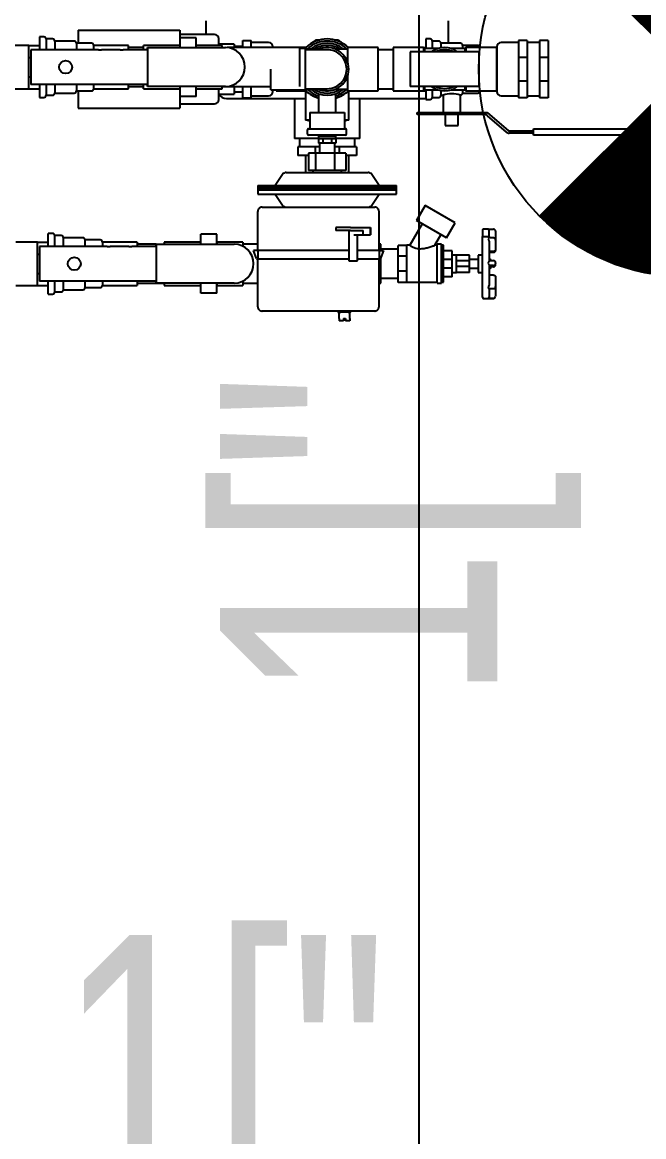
# Model space of a CAD drawing. Extents: x -16 to 10076, y -1 to 10000.
# Drawn here: x 2086.22 to 2104.16, y 2150.25 to 2182.44 of the extents above; entities that cross this region are included whole.
import ezdxf
from ezdxf.enums import TextEntityAlignment as Align

# ---------------------------------------------------------------- set-up
doc = ezdxf.new("R2010")
doc.units = 0
doc.header["$MEASUREMENT"] = 0
for name, color, linetype in [('$DDT_AUDIT_GENERATED_(41F)', 7, 'Continuous'), ('.50_DRAIN_VALVE', 7, 'Continuous'), ('1_IN._X_90_DEG_S', 7, 'Continuous'), ('1_IN_BALL_VALVE_', 7, 'Continuous'), ('1_IN_TEE', 7, 'Continuous'), ('1HP_PUMP_1ST1E4C', 7, 'Continuous'), ('ADAPTER_1_IN._FT', 7, 'Continuous'), ('ADAPTER_1_IN_X_1', 7, 'Continuous'), ('ADAPTOR_.375__X_', 7, 'Continuous'), ('ADJUSTMENT_SCR', 7, 'Continuous'), ('B-FL JOISTS', 4, 'Continuous'), ('BUSHING_FLUSH_1_', 7, 'Continuous'), ('COVER_HANDLE', 7, 'Continuous'), ('FITTING_REDUCER_', 7, 'Continuous'), ('FLOW_SWITCH', 7, 'Continuous'), ('GASKET_PRESS_SWI', 7, 'Continuous'), ('HANDLE_BALL_VA.', 7, 'Continuous'), ('PRESS_SWITCH', 7, 'Continuous'), ('PRESSSWITCH_BASE', 7, 'Continuous'), ('PRESSURE_GAUGE_2', 7, 'Continuous'), ('SPRKDATA', 2, 'Continuous'), ('SPRKDATC', 2, 'Continuous'), ('SPRNK2', 1, 'Continuous'), ('TUBE_COPPER1_X_2', 7, 'Continuous'), ('UNION_1_IN_COPU1', 7, 'Continuous'), ('VALVE_HANDLE', 7, 'Continuous')]:
    doc.layers.add(name, color=color, linetype=linetype)
doc.styles.add('HCAD', font='HCAD.SHX', dxfattribs={"width": 0.8, "height": 8})
doc.styles.add('PIPESIZE', font='hcad.shx', dxfattribs={"width": 0.8})
doc.styles.get("Standard").update_dxf_attribs({"font": 'hcad.shx', "height": 8})

# ---------------------------------------------------------------- blocks, each defined once
blk = doc.blocks.new('asr')
at = {"linetype": 'ByBlock'}
for p, q in [((-4.243, -4.243), (4.243, 4.243)), ((-4.243, 4.243), (4.243, -4.243))]:
    blk.add_line(p, q, dxfattribs=at)
at = {"linetype": 'ByBlock', "const_width": 6}
for points in [[(-2.121, 2.121, -0.414214), (2.121, 2.121, -0.414214)], [(-2.121, -2.121, 0.414214), (2.121, -2.121, 0.414214)]]:
    blk.add_lwpolyline(points, format="xyb", dxfattribs=at)
at = {"linetype": 'ByBlock'}
blk.add_circle((0, 0), 6, dxfattribs=at)
blk = doc.blocks.new('PIPEX')
at = {"color": 0}
blk.add_point((0, 0), dxfattribs=at)
at = {"layer": 'SPRKDATA', "color": 0, "width": 0.8}
for tag, style, p in [('DIA', 'PIPESIZE', (0, 3.6)), ('LENGTH', 'HCAD', (0, -10.8))]:
    blk.add_attdef(tag, text='', height=8, dxfattribs=dict(at, style=style)).set_placement(p, align=Align.CENTER)
at = {"layer": 'SPRKDATA', "color": 0, "style": 'HCAD', "width": 0.8, "flags": 1}
blk.add_attdef('HANDLE', (-16.2, -21.6), '', height=7.2, dxfattribs=at)

msp = doc.modelspace()

# ---------------------------------------------------------------- linework, layer by layer
at = {"layer": '$DDT_AUDIT_GENERATED_(41F)', "color": 3, "linetype": 'Continuous'}
for p, q in [((2086.7239, 2182.01651), (2086.7239, 2181.64151)), ((2086.8489, 2182.01651), (2086.7239, 2182.01651)), ((2086.9114, 2181.95401), (2086.9114, 2181.64151)), ((2087.0989, 2181.95401), (2086.9114, 2181.95401)), ((2087.1614, 2181.89151), (2087.1614, 2181.64151)), ((2087.7239, 2181.89151), (2087.1614, 2181.89151)), ((2087.7864, 2181.82901), (2087.7864, 2181.64151)), ((2088.2239, 2181.82901), (2087.7864, 2181.82901)), ((2086.4114, 2181.76651), (2085.7864, 2181.76651)), ((2086.4114, 2181.42251), (2086.4114, 2181.76651)), ((2086.4114, 2181.76651), (2086.7239, 2181.76651)), ((2086.4739, 2181.64151), (2086.4739, 2180.64151)), ((2088.42717, 2181.64151), (2086.4739, 2181.64151)), ((2088.2864, 2181.64151), (2088.2864, 2181.76651)), ((2089.2864, 2181.76651), (2088.2864, 2181.76651)), ((2088.42717, 2181.64151), (2088.50917, 2181.64151)), ((2089.05187, 2181.64151), (2088.50917, 2181.64151)), ((2089.05187, 2181.64151), (2089.13387, 2181.64151)), ((2089.83714, 2181.64151), (2089.13387, 2181.64151)), ((2089.2864, 2181.64151), (2089.2864, 2181.76651)), ((2089.83714, 2181.67651), (2089.83714, 2181.70651)), ((2089.83714, 2181.70651), (2092.08714, 2181.70651)), ((2089.83714, 2181.67651), (2089.83714, 2180.61151)), ((2086.4114, 2181.42251), (2086.4739, 2181.42251)), ((2086.4114, 2181.14151), (2086.4114, 2181.42251)), ((2086.4114, 2180.86051), (2086.4114, 2181.14151)), ((2086.4114, 2180.51651), (2086.4114, 2180.86051)), ((2086.4114, 2180.86051), (2086.4739, 2180.86051)), ((2088.42717, 2180.64151), (2086.4739, 2180.64151)), ((2086.7239, 2180.64151), (2086.7239, 2180.26651)), ((2086.9114, 2180.64151), (2086.9114, 2180.32901)), ((2087.1614, 2180.64151), (2087.1614, 2180.39151)), ((2087.7864, 2180.64151), (2087.7864, 2180.45401)), ((2088.2864, 2180.51651), (2088.2864, 2180.64151)), ((2088.50917, 2180.64151), (2088.42717, 2180.64151)), ((2089.05187, 2180.64151), (2088.50917, 2180.64151)), ((2089.13387, 2180.64151), (2089.05187, 2180.64151)), ((2089.83714, 2180.64151), (2089.13387, 2180.64151)), ((2089.2864, 2180.51651), (2089.2864, 2180.64151)), ((2089.83714, 2180.58151), (2089.83714, 2180.61151)), ((2092.08714, 2180.58151), (2089.83714, 2180.58151)), ((2085.7864, 2180.51651), (2086.4114, 2180.51651)), ((2086.4114, 2180.51651), (2086.7239, 2180.51651)), ((2086.7239, 2180.26651), (2086.8489, 2180.26651)), ((2086.9114, 2180.32901), (2087.0989, 2180.32901)), ((2087.1614, 2180.39151), (2087.7239, 2180.39151)), ((2087.7864, 2180.45401), (2088.2239, 2180.45401)), ((2088.2864, 2180.51651), (2089.2864, 2180.51651)), ((2086.9739, 2175.96351), (2086.9739, 2176.33851)), ((2087.0989, 2176.33851), (2086.9739, 2176.33851)), ((2086.6614, 2176.08851), (2086.0364, 2176.08851)), ((2086.6614, 2175.74451), (2086.6614, 2176.08851)), ((2086.6614, 2176.08851), (2086.9739, 2176.08851)), ((2087.1614, 2175.96351), (2087.1614, 2176.27601)), ((2087.3489, 2176.27601), (2087.1614, 2176.27601)), ((2087.4114, 2175.96351), (2087.4114, 2176.21351)), ((2087.9739, 2176.21351), (2087.4114, 2176.21351)), ((2088.0364, 2175.96351), (2088.0364, 2176.15101)), ((2088.4739, 2176.15101), (2088.0364, 2176.15101)), ((2088.5364, 2176.08851), (2088.5364, 2175.96351)), ((2089.5364, 2176.08851), (2088.5364, 2176.08851)), ((2089.5364, 2176.08851), (2089.5364, 2175.96351)), ((2090.08714, 2175.99851), (2090.08714, 2176.02851)), ((2090.08714, 2176.02851), (2092.33714, 2176.02851)), ((2086.6614, 2175.74451), (2086.7239, 2175.74451)), ((2086.6614, 2175.46351), (2086.6614, 2175.74451)), ((2086.7239, 2175.96351), (2086.7239, 2174.96351)), ((2088.67717, 2175.96351), (2086.7239, 2175.96351)), ((2088.67717, 2175.96351), (2088.75917, 2175.96351)), ((2089.30187, 2175.96351), (2088.75917, 2175.96351)), ((2089.30187, 2175.96351), (2089.38387, 2175.96351)), ((2090.08714, 2175.96351), (2089.38387, 2175.96351)), ((2090.08714, 2175.99851), (2090.08714, 2174.93351)), ((2086.6614, 2175.18251), (2086.6614, 2175.46351)), ((2086.6614, 2174.83851), (2086.6614, 2175.18251)), ((2086.6614, 2175.18251), (2086.7239, 2175.18251)), ((2086.0364, 2174.83851), (2086.6614, 2174.83851)), ((2086.6614, 2174.83851), (2086.9739, 2174.83851)), ((2088.67717, 2174.96351), (2086.7239, 2174.96351)), ((2086.9739, 2174.58851), (2086.9739, 2174.96351)), ((2087.1614, 2174.65101), (2087.1614, 2174.96351)), ((2087.4114, 2174.71351), (2087.4114, 2174.96351)), ((2088.0364, 2174.77601), (2088.0364, 2174.96351)), ((2088.0364, 2174.77601), (2088.4739, 2174.77601)), ((2088.5364, 2174.96351), (2088.5364, 2174.83851)), ((2088.5364, 2174.83851), (2089.5364, 2174.83851)), ((2088.75917, 2174.96351), (2088.67717, 2174.96351)), ((2089.30187, 2174.96351), (2088.75917, 2174.96351)), ((2089.38387, 2174.96351), (2089.30187, 2174.96351)), ((2090.08714, 2174.96351), (2089.38387, 2174.96351)), ((2089.5364, 2174.96351), (2089.5364, 2174.83851)), ((2090.08714, 2174.90351), (2090.08714, 2174.93351)), ((2092.33714, 2174.90351), (2090.08714, 2174.90351)), ((2086.9739, 2174.58851), (2087.0989, 2174.58851)), ((2087.1614, 2174.65101), (2087.3489, 2174.65101)), ((2087.4114, 2174.71351), (2087.9739, 2174.71351))]:
    msp.add_line(p, q, dxfattribs=at)
for centre in [(2087.4739, 2181.14151), (2087.7239, 2175.46351)]:
    msp.add_circle(centre, 0.1875, dxfattribs=at)
for centre, radius, start, end in [((2086.8489, 2181.95401), 0.0625, 0, 90), ((2087.0989, 2181.89151), 0.0625, 0, 90), ((2087.7239, 2181.82901), 0.0625, 0, 90), ((2088.2239, 2181.76651), 0.0625, 0, 90), ((2092.08714, 2181.14401), 0.5625, 270, 90), ((2086.8489, 2180.32901), 0.0625, 270, 0), ((2087.0989, 2180.39151), 0.0625, 270, 0), ((2087.7239, 2180.45401), 0.0625, 270, 0), ((2088.2239, 2180.51651), 0.0625, 270, 0), ((2087.0989, 2176.27601), 0.0625, 0, 90), ((2087.3489, 2176.21351), 0.0625, 0, 90), ((2087.9739, 2176.15101), 0.0625, 0, 90), ((2088.4739, 2176.08851), 0.0625, 0, 90), ((2092.33714, 2175.46601), 0.5625, 270, 90), ((2087.9739, 2174.77601), 0.0625, 270, 0), ((2088.4739, 2174.83851), 0.0625, 270, 0), ((2087.0989, 2174.65101), 0.0625, 270, 0), ((2087.3489, 2174.71351), 0.0625, 270, 0)]:
    msp.add_arc(centre, radius, start, end, dxfattribs=at)
at = {"layer": '.50_DRAIN_VALVE', "color": 3, "linetype": 'Continuous'}
for p, q in [((2097.8516, 2177.14088), (2097.6016, 2176.70787)), ((2098.71763, 2176.64088), (2097.8516, 2177.14088)), ((2098.46763, 2176.20787), (2097.6016, 2176.70787)), ((2097.76398, 2176.61412), (2097.40856, 2175.99851)), ((2098.46763, 2176.20787), (2098.71763, 2176.64088)), ((2098.12994, 2175.99797), (2098.30525, 2176.30162)), ((2098.1939, 2174.90101), (2098.1939, 2176.02601)), ((2098.3189, 2176.02601), (2098.1939, 2176.02601)), ((2098.3189, 2174.90101), (2098.3189, 2176.02601)), ((2097.0689, 2175.88351), (2096.5689, 2175.88351)), ((2097.0689, 2175.68251), (2097.0689, 2175.98768)), ((2097.3189, 2175.98768), (2097.0689, 2175.98768)), ((2097.3189, 2175.98768), (2097.3189, 2175.99851)), ((2097.40856, 2175.99851), (2097.3189, 2175.99851)), ((2097.3189, 2175.90842), (2097.3189, 2175.98768)), ((2097.3189, 2175.77128), (2097.3189, 2175.90842)), ((2097.3189, 2175.68251), (2097.3189, 2175.77128)), ((2098.1939, 2175.99851), (2098.1295, 2175.99851)), ((2098.3814, 2175.99851), (2098.3189, 2175.99851)), ((2098.3814, 2174.92851), (2098.3814, 2175.99851)), ((2098.6314, 2175.83865), (2098.3814, 2175.83865)), ((2098.6314, 2175.58814), (2098.6314, 2175.83865)), ((2098.7564, 2175.71351), (2098.6314, 2175.71351)), ((2099.1314, 2175.71365), (2098.7564, 2175.71365)), ((2098.7564, 2175.54661), (2098.7564, 2175.71365)), ((2099.1314, 2175.54661), (2099.1314, 2175.71365)), ((2097.0689, 2175.24451), (2097.0689, 2175.68251)), ((2097.3189, 2175.68251), (2097.0689, 2175.68251)), ((2097.3189, 2175.54631), (2097.3189, 2175.68251)), ((2097.3189, 2175.3807), (2097.3189, 2175.54631)), ((2097.3189, 2175.24451), (2097.3189, 2175.3807)), ((2098.6314, 2175.58814), (2098.3814, 2175.58814)), ((2098.6314, 2175.33858), (2098.6314, 2175.58814)), ((2099.1314, 2175.54661), (2098.7564, 2175.54661)), ((2098.7564, 2175.38019), (2098.7564, 2175.54661)), ((2099.1314, 2175.38019), (2098.7564, 2175.38019)), ((2098.7564, 2175.21336), (2098.7564, 2175.38019)), ((2099.3814, 2175.58851), (2099.1314, 2175.58851)), ((2099.1314, 2175.38019), (2099.1314, 2175.54661)), ((2099.1314, 2175.21336), (2099.1314, 2175.38019)), ((2097.0689, 2174.91833), (2097.0689, 2175.24451)), ((2097.3189, 2175.24451), (2097.0689, 2175.24451)), ((2097.3189, 2174.91833), (2097.3189, 2175.24451)), ((2098.6314, 2175.33858), (2098.3814, 2175.33858)), ((2098.6314, 2175.08836), (2098.3814, 2175.08836)), ((2098.6314, 2175.08836), (2098.6314, 2175.33858)), ((2098.6314, 2175.21351), (2098.7564, 2175.21351)), ((2099.1314, 2175.21336), (2098.7564, 2175.21336)), ((2099.1314, 2175.33851), (2099.3814, 2175.33851)), ((2096.5689, 2175.04351), (2097.0689, 2175.04351)), ((2097.3189, 2174.91833), (2097.0689, 2174.91833)), ((2097.3189, 2174.92851), (2098.1939, 2174.92851)), ((2098.1939, 2174.90101), (2098.3189, 2174.90101)), ((2098.3189, 2174.92851), (2098.3814, 2174.92851))]:
    msp.add_line(p, q, dxfattribs=at)
msp.add_open_spline([(2097.40856, 2175.99851), (2097.40856, 2175.99851), (2097.41666, 2175.99247), (2097.44852, 2175.97171), (2097.47257, 2175.95689), (2097.53494, 2175.92801), (2097.57389, 2175.91416), (2097.66028, 2175.89811), (2097.70669, 2175.89617), (2097.7963, 2175.90203), (2097.84027, 2175.90949), (2097.923, 2175.92822), (2097.96171, 2175.93943), (2098.03348, 2175.96244), (2098.06566, 2175.97403), (2098.1144, 2175.99222), (2098.13013, 2175.99846), (2098.13025, 2175.99851), (2098.13025, 2175.99851), (2098.13025, 2175.99851)], degree=3, knots=[0, 0, 0, 0, 0.0625, 0.0625, 0.125, 0.125, 0.1875, 0.1875, 0.25, 0.25, 0.3125, 0.3125, 0.375, 0.375, 0.4375, 0.4375, 0.5, 0.5, 0.500240053, 0.500240053, 0.500240053, 0.500240053], dxfattribs=at)
at = {"layer": '1_IN._X_90_DEG_S', "color": 3, "linetype": 'Continuous'}
for p, q in [((2094.39652, 2181.6757), (2094.23752, 2181.6757)), ((2094.39652, 2180.4877), (2094.39652, 2181.6757)), ((2095.02152, 2181.6453), (2094.39652, 2181.6453)), ((2093.39652, 2180.4877), (2093.39652, 2181.0817)), ((2094.39652, 2180.51811), (2095.02152, 2180.51811)), ((2093.39652, 2180.4877), (2094.39652, 2180.4877))]:
    msp.add_line(p, q, dxfattribs=at)
msp.add_open_spline([(2095.02152, 2180.51811), (2095.0953, 2180.51811), (2095.16904, 2180.53278), (2095.30536, 2180.58924), (2095.36788, 2180.63102), (2095.47221, 2180.73535), (2095.51398, 2180.79787), (2095.57045, 2180.93418), (2095.58512, 2181.00793), (2095.58512, 2181.15548), (2095.57045, 2181.22922), (2095.51398, 2181.36554), (2095.47221, 2181.42806), (2095.36788, 2181.53239), (2095.30536, 2181.57416), (2095.16904, 2181.63063), (2095.0953, 2181.6453), (2095.02152, 2181.6453)], degree=3, knots=[0.5, 0.5, 0.5, 0.5, 0.5625, 0.5625, 0.625, 0.625, 0.6875, 0.6875, 0.75, 0.75, 0.8125, 0.8125, 0.875, 0.875, 0.9375, 0.9375, 1, 1, 1, 1], dxfattribs=at)
at = {"layer": '1_IN_BALL_VALVE_', "color": 3, "linetype": 'Continuous'}
for p, q in [((2097.86602, 2181.9567), (2097.86602, 2181.67545)), ((2097.99102, 2181.9567), (2097.86602, 2181.9567)), ((2098.05352, 2181.8942), (2098.05352, 2181.67545)), ((2098.24102, 2181.8942), (2098.05352, 2181.8942)), ((2098.30352, 2181.8317), (2098.30352, 2181.69706)), ((2098.86602, 2181.8317), (2098.30352, 2181.8317)), ((2097.80352, 2181.7067), (2097.86602, 2181.7067)), ((2098.92852, 2181.7692), (2098.92852, 2181.67545)), ((2099.36602, 2181.7692), (2098.92852, 2181.7692)), ((2099.9223, 2181.7067), (2099.9129, 2181.7067)), ((2094.77152, 2180.37341), (2094.77152, 2179.8317)), ((2095.27152, 2179.8317), (2095.27152, 2180.3746)), ((2097.80352, 2180.4567), (2097.86602, 2180.4567)), ((2097.86602, 2180.4817), (2097.86602, 2180.2067)), ((2097.86602, 2180.2067), (2097.99102, 2180.2067)), ((2098.05352, 2180.48795), (2098.05352, 2180.2692)), ((2098.05352, 2180.2692), (2098.24102, 2180.2692)), ((2098.30352, 2180.46635), (2098.30352, 2180.3317)), ((2098.30352, 2180.3317), (2098.36877, 2180.3317)), ((2098.36602, 2180.3326), (2098.36602, 2179.8317)), ((2098.86602, 2179.8317), (2098.86602, 2180.3317)), ((2098.92852, 2180.48795), (2098.92852, 2180.3942)), ((2098.92852, 2180.3942), (2099.36602, 2180.3942)), ((2099.9129, 2180.4567), (2099.9223, 2180.4567)), ((2098.42852, 2179.7692), (2098.42852, 2179.4567)), ((2098.80352, 2179.4567), (2098.80352, 2179.7692)), ((2098.42852, 2179.4567), (2098.80352, 2179.4567))]:
    msp.add_line(p, q, dxfattribs=at)
for centre, radius, start, end in [((2095.02152, 2181.0817), 0.875, 45.584691, 134.415309), ((2095.02152, 2181.0817), 0.8125, 45.347683, 134.652317), ((2095.02152, 2181.0817), 0.75, 50.413793, 129.586207), ((2097.99102, 2181.8942), 0.0625, 0, 90), ((2098.24102, 2181.8317), 0.0625, 0, 90), ((2098.86602, 2181.7692), 0.0625, 0, 90), ((2095.02152, 2181.0817), 0.6875, 57.216998, 122.783002), ((2099.36602, 2181.7067), 0.0625, 0, 90), ((2095.02152, 2181.0817), 0.875, 225.584691, 253.39845), ((2095.02152, 2181.0817), 0.8125, 226.186939, 252.079787), ((2095.02152, 2181.0817), 0.75, 230.413793, 309.586207), ((2095.02152, 2181.0817), 0.6875, 237.216998, 302.783002), ((2095.02152, 2181.0817), 0.8125, 287.920213, 315.347683), ((2095.02152, 2181.0817), 0.875, 286.60155, 314.415309), ((2097.99102, 2180.2692), 0.0625, 270, 0), ((2098.24102, 2180.3317), 0.0625, 270, 0), ((2098.61602, 2179.62331), 0.75122, 70.561548, 109.438448), ((2098.86602, 2180.3942), 0.0625, 270, 0), ((2099.36602, 2180.4567), 0.0625, 270, 0)]:
    msp.add_arc(centre, radius, start, end, dxfattribs=at)
at = {"layer": '1_IN_TEE', "color": 3, "linetype": 'Continuous'}
for p, q in [((2093.55252, 2181.7067), (2093.55252, 2181.70401)), ((2094.42752, 2181.7067), (2093.55252, 2181.7067)), ((2094.42752, 2181.6442), (2094.42752, 2181.7067)), ((2094.78374, 2181.6597), (2094.42752, 2181.6597)), ((2095.61552, 2181.6597), (2095.25931, 2181.6597)), ((2095.61552, 2181.2761), (2095.61552, 2181.7067)), ((2096.49052, 2181.7067), (2095.61552, 2181.7067)), ((2096.49052, 2180.4567), (2096.49052, 2181.7067)), ((2096.92852, 2181.7067), (2096.92852, 2180.4567)), ((2097.80352, 2181.7067), (2096.92852, 2181.7067)), ((2097.80352, 2181.7067), (2097.80352, 2181.5817)), ((2097.83477, 2181.67545), (2097.80352, 2181.7067)), ((2097.83477, 2181.67545), (2097.83477, 2181.5817)), ((2098.21774, 2181.67545), (2097.83477, 2181.67545)), ((2098.99102, 2181.67545), (2098.60805, 2181.67545)), ((2099.02227, 2181.7067), (2098.99102, 2181.67545)), ((2098.99102, 2181.67545), (2098.99102, 2181.5817)), ((2099.02227, 2181.7067), (2099.02227, 2181.5817)), ((2099.9129, 2181.7067), (2099.02227, 2181.7067)), ((2099.9129, 2181.7067), (2099.9129, 2180.4567)), ((2095.61552, 2180.4567), (2095.61552, 2180.88731)), ((2094.42752, 2180.4567), (2094.42752, 2180.5192)), ((2097.80352, 2180.5817), (2097.80352, 2180.4567)), ((2097.83477, 2180.5817), (2097.83477, 2180.48795)), ((2098.99102, 2180.5817), (2098.99102, 2180.48795)), ((2099.02227, 2180.5817), (2099.02227, 2180.4567)), ((2093.55252, 2180.4877), (2093.55252, 2180.4567)), ((2093.55252, 2180.4567), (2094.42752, 2180.4567)), ((2094.39652, 2180.4567), (2094.39652, 2179.6127)), ((2094.42752, 2180.5037), (2094.78374, 2180.5037)), ((2095.25931, 2180.5037), (2095.61552, 2180.5037)), ((2095.61552, 2180.4567), (2096.49052, 2180.4567)), ((2095.64652, 2179.6127), (2095.64652, 2180.4567)), ((2096.92852, 2180.4567), (2097.80352, 2180.4567)), ((2097.80352, 2180.4567), (2097.83477, 2180.48795)), ((2097.83477, 2180.48795), (2098.21774, 2180.48795)), ((2098.60805, 2180.48795), (2098.99102, 2180.48795)), ((2098.99102, 2180.48795), (2099.02227, 2180.4567)), ((2099.02227, 2180.4567), (2099.9129, 2180.4567)), ((2094.52152, 2179.6127), (2094.39652, 2179.6127)), ((2095.64652, 2179.6127), (2095.52152, 2179.6127))]:
    msp.add_line(p, q, dxfattribs=at)
for centre, start, end in [((2095.02152, 2181.0817), 0, 115.610976), ((2098.4129, 2181.0817), 53.130102, 126.869898), ((2095.02152, 2181.0817), 244.263424, 0), ((2098.4129, 2181.0817), 233.130102, 306.869898)]:
    msp.add_arc(centre, 0.625, start, end, dxfattribs=at)
at = {"layer": '1HP_PUMP_1ST1E4C', "color": 3, "linetype": 'Continuous'}
for p, q in [((2091.52152, 2182.4817), (2091.52152, 2182.0817)), ((2098.52152, 2181.8317), (2098.52152, 2182.4817)), ((2092.11652, 2180.2317), (2094.39652, 2180.2317)), ((2094.08152, 2180.2317), (2094.08152, 2179.0817)), ((2095.64652, 2180.2317), (2097.86602, 2180.2317)), ((2095.96152, 2179.0817), (2095.96152, 2180.2317)), ((2094.77152, 2179.0817), (2094.08152, 2179.0817)), ((2095.96152, 2179.0817), (2095.27152, 2179.0817))]:
    msp.add_line(p, q, dxfattribs=at)
for centre, start, end in [((2092.11652, 2180.4817), 208.35935, 270), ((2097.92652, 2180.4817), 300.513059, 301.788331)]:
    msp.add_arc(centre, 0.25, start, end, dxfattribs=at)
at = {"layer": 'ADAPTER_1_IN._FT', "color": 3, "linetype": 'Continuous'}
for p, q in [((2092.58352, 2181.90758), (2092.83352, 2181.90758)), ((2092.58352, 2181.70401), (2092.58352, 2181.90758)), ((2092.83352, 2181.70401), (2092.83352, 2181.90758)), ((2093.33352, 2181.84932), (2092.83352, 2181.84932)), ((2100.5473, 2181.84932), (2100.0473, 2181.84932)), ((2100.5473, 2181.90758), (2100.5473, 2181.42388)), ((2100.7973, 2181.90758), (2100.5473, 2181.90758)), ((2100.7973, 2181.90758), (2100.7973, 2181.42388)), ((2101.14752, 2181.84932), (2100.7973, 2181.84932)), ((2101.14752, 2181.90758), (2101.14752, 2181.42388)), ((2101.39752, 2181.90758), (2101.14752, 2181.90758)), ((2101.39752, 2181.90758), (2101.39752, 2181.42388)), ((2093.45852, 2181.70401), (2093.45852, 2181.72432)), ((2099.9223, 2181.6442), (2099.9129, 2181.6442)), ((2099.9223, 2181.72432), (2099.9223, 2180.43909)), ((2100.5473, 2181.42388), (2100.5473, 2180.73988)), ((2100.7973, 2181.42388), (2100.5473, 2181.42388)), ((2100.7973, 2181.42388), (2100.7973, 2180.73988)), ((2101.14752, 2181.42388), (2101.14752, 2180.73988)), ((2101.39752, 2181.42388), (2101.14752, 2181.42388)), ((2101.39752, 2181.42388), (2101.39752, 2180.73988)), ((2092.58352, 2180.256), (2092.58352, 2180.57901)), ((2092.83352, 2180.256), (2092.83352, 2180.57901)), ((2099.9129, 2180.5192), (2099.9223, 2180.5192)), ((2100.5473, 2180.73988), (2100.5473, 2180.25583)), ((2100.7973, 2180.73988), (2100.5473, 2180.73988)), ((2100.7973, 2180.73988), (2100.7973, 2180.25583)), ((2101.14752, 2180.73988), (2101.14752, 2180.25583)), ((2101.39752, 2180.73988), (2101.14752, 2180.73988)), ((2101.39752, 2180.73988), (2101.39752, 2180.25583)), ((2092.58352, 2180.256), (2092.83352, 2180.256)), ((2092.83352, 2180.31409), (2093.33352, 2180.31409)), ((2093.45852, 2180.43909), (2093.45852, 2180.4877)), ((2100.0473, 2180.31409), (2100.5473, 2180.31409)), ((2100.7973, 2180.25583), (2100.5473, 2180.25583)), ((2100.7973, 2180.31409), (2101.14752, 2180.31409)), ((2101.39752, 2180.25583), (2101.14752, 2180.25583))]:
    msp.add_line(p, q, dxfattribs=at)
for centre, start, end in [((2093.33352, 2181.72432), 0, 90), ((2100.0473, 2181.72432), 90, 180), ((2093.33352, 2180.43909), 270, 0), ((2100.0473, 2180.43909), 180, 270)]:
    msp.add_arc(centre, 0.125, start, end, dxfattribs=at)
at = {"layer": 'ADAPTER_1_IN_X_1', "color": 3, "linetype": 'Continuous'}
for p, q in [((2094.22152, 2179.0817), (2094.22152, 2178.83651)), ((2095.82152, 2178.83651), (2095.82152, 2179.0817)), ((2094.67152, 2178.83651), (2094.17655, 2178.83651)), ((2094.17655, 2178.83651), (2094.17655, 2178.58651)), ((2094.48149, 2178.58651), (2094.17655, 2178.58651)), ((2094.39652, 2178.58651), (2094.39652, 2178.0982)), ((2094.80252, 2178.83651), (2094.67152, 2178.83651)), ((2094.67152, 2178.83651), (2094.67152, 2178.6607)), ((2095.37152, 2178.83651), (2095.24052, 2178.83651)), ((2095.8665, 2178.83651), (2095.37152, 2178.83651)), ((2095.37152, 2178.83651), (2095.37152, 2178.6607)), ((2095.8665, 2178.58651), (2095.56156, 2178.58651)), ((2095.64652, 2178.0982), (2095.64652, 2178.58651)), ((2095.8665, 2178.83651), (2095.8665, 2178.58651)), ((2094.39652, 2177.6607), (2094.39652, 2177.6582)), ((2095.64652, 2177.6582), (2095.64652, 2177.6607))]:
    msp.add_line(p, q, dxfattribs=at)
at = {"layer": 'ADAPTOR_.375__X_', "color": 3, "linetype": 'Continuous'}
for p, q in [((2094.77152, 2179.1762), (2094.77152, 2179.0737)), ((2094.89652, 2179.0737), (2094.77152, 2179.0737)), ((2094.77152, 2179.0737), (2094.77152, 2178.9487)), ((2094.89652, 2178.9487), (2094.77152, 2178.9487)), ((2094.80252, 2178.9487), (2094.80252, 2178.6607)), ((2094.89652, 2179.0737), (2094.89652, 2178.9487)), ((2095.02152, 2179.0737), (2094.89652, 2179.0737)), ((2095.14652, 2178.9487), (2094.89652, 2178.9487)), ((2095.14652, 2179.0737), (2095.02152, 2179.0737)), ((2095.27152, 2179.0737), (2095.14652, 2179.0737)), ((2095.14652, 2179.0737), (2095.14652, 2178.9487)), ((2095.27152, 2178.9487), (2095.14652, 2178.9487)), ((2095.24052, 2178.6607), (2095.24052, 2178.9487)), ((2095.27152, 2179.0737), (2095.27152, 2179.1762)), ((2095.27152, 2179.0737), (2095.27152, 2178.9487))]:
    msp.add_line(p, q, dxfattribs=at)
at = {"layer": 'ADJUSTMENT_SCR', "color": 3, "linetype": 'Continuous'}
for p, q in [((2095.33408, 2174.0977), (2095.33408, 2174.0677)), ((2095.70908, 2174.0677), (2095.70908, 2174.0977)), ((2095.33408, 2174.0677), (2095.3927, 2174.0677)), ((2095.36533, 2173.8777), (2095.36533, 2174.0677)), ((2095.36533, 2173.8777), (2095.37127, 2173.8777)), ((2095.37127, 2173.8777), (2095.37127, 2173.8177)), ((2095.39152, 2173.8177), (2095.37127, 2173.8177)), ((2095.42089, 2173.8177), (2095.39152, 2173.8177)), ((2095.3927, 2174.0677), (2095.41733, 2174.0677)), ((2095.62526, 2174.0677), (2095.41733, 2174.0677)), ((2095.4913, 2173.8177), (2095.42089, 2173.8177)), ((2095.4913, 2173.8777), (2095.4913, 2173.8177)), ((2095.4913, 2173.8777), (2095.5513, 2173.8777)), ((2095.49135, 2173.8177), (2095.4913, 2173.8177)), ((2095.49135, 2173.8777), (2095.49135, 2173.8177)), ((2095.49135, 2173.8177), (2095.49181, 2173.8177)), ((2095.49181, 2173.8777), (2095.49181, 2173.8177)), ((2095.49186, 2173.8177), (2095.49181, 2173.8177)), ((2095.49186, 2173.8777), (2095.49186, 2173.8177)), ((2095.5513, 2173.8777), (2095.5513, 2173.8177)), ((2095.6217, 2173.8177), (2095.5513, 2173.8177)), ((2095.65116, 2173.8177), (2095.6217, 2173.8177)), ((2095.62526, 2174.0677), (2095.64995, 2174.0677)), ((2095.70908, 2174.0677), (2095.64995, 2174.0677)), ((2095.67175, 2173.8177), (2095.65116, 2173.8177)), ((2095.6778, 2173.8777), (2095.67175, 2173.8777)), ((2095.67175, 2173.8777), (2095.67175, 2173.8177)), ((2095.67175, 2173.8177), (2095.67185, 2173.8177)), ((2095.67185, 2173.8777), (2095.67185, 2173.8177)), ((2095.6778, 2173.8777), (2095.6778, 2174.0677))]:
    msp.add_line(p, q, dxfattribs=at)
at = {"layer": 'B-FL JOISTS', "linetype": 'Continuous', "ltscale": 250}
msp.add_line((2097.68214, 2092.43465), (2097.67018, 2212.07575), dxfattribs=at)
at = {"layer": 'BUSHING_FLUSH_1_', "color": 3, "linetype": 'Continuous'}
for p, q in [((2096.5689, 2176.02601), (2096.524, 2176.02601)), ((2096.5689, 2175.8477), (2096.5689, 2176.02601)), ((2096.5689, 2174.90101), (2096.5689, 2175.6401)), ((2096.524, 2174.90101), (2096.5689, 2174.90101))]:
    msp.add_line(p, q, dxfattribs=at)
for start, end in [(62.733956, 117.266044), (242.733956, 297.266044)]:
    msp.add_arc((2098.4129, 2181.0817), 0.5625, start, end, dxfattribs=at)
at = {"layer": 'COVER_HANDLE', "color": 3, "linetype": 'Continuous'}
for p, q in [((2094.45652, 2179.2062), (2094.45652, 2179.3337)), ((2094.48652, 2179.3637), (2095.55152, 2179.3637)), ((2095.58152, 2179.2062), (2095.58152, 2179.3337)), ((2100.97926, 2179.3337), (2100.97926, 2179.3637)), ((2100.97926, 2179.3637), (2103.22926, 2179.3637)), ((2100.97926, 2179.2062), (2100.97926, 2179.3337)), ((2103.22926, 2179.3637), (2103.76176, 2179.3637)), ((2103.79176, 2179.2062), (2103.79176, 2179.3337)), ((2095.55152, 2179.1762), (2094.48652, 2179.1762)), ((2100.97926, 2179.1762), (2100.97926, 2179.2062)), ((2103.22926, 2179.1762), (2100.97926, 2179.1762)), ((2103.76176, 2179.1762), (2103.22926, 2179.1762))]:
    msp.add_line(p, q, dxfattribs=at)
for centre, start, end in [((2094.48652, 2179.3337), 90, 180), ((2095.55152, 2179.3337), 0, 90), ((2103.76176, 2179.3337), 0, 90), ((2094.48652, 2179.2062), 180, 270), ((2095.55152, 2179.2062), 270, 0), ((2103.76176, 2179.2062), 270, 0)]:
    msp.add_arc(centre, 0.03, start, end, dxfattribs=at)
at = {"layer": 'FITTING_REDUCER_', "color": 3, "linetype": 'Continuous'}
for p, q in [((2094.45902, 2179.6127), (2094.52152, 2179.5939)), ((2095.52152, 2179.5939), (2095.58402, 2179.6127)), ((2094.77152, 2179.1762), (2094.77152, 2179.1437)), ((2094.77152, 2179.1437), (2095.27152, 2179.1437)), ((2095.27152, 2179.1437), (2095.27152, 2179.1762))]:
    msp.add_line(p, q, dxfattribs=at)
at = {"layer": 'FLOW_SWITCH', "color": 3, "linetype": 'Continuous'}
for p, q in [((2087.83352, 2182.2067), (2087.83352, 2181.82901)), ((2087.83352, 2182.2067), (2090.77102, 2182.2067)), ((2090.77102, 2182.2067), (2090.77102, 2181.76651)), ((2091.77102, 2182.0817), (2090.77102, 2182.0817)), ((2091.89602, 2181.76651), (2091.89602, 2181.9567)), ((2092.33352, 2181.80045), (2091.89602, 2181.80045)), ((2092.33352, 2181.80045), (2092.33352, 2181.70401)), ((2092.58352, 2181.73795), (2092.33352, 2181.73795)), ((2092.33352, 2180.57901), (2092.33352, 2180.36295)), ((2087.83352, 2180.45401), (2087.83352, 2179.9567)), ((2090.77102, 2180.51651), (2090.77102, 2179.9567)), ((2091.89602, 2180.2067), (2091.89602, 2180.51651)), ((2091.89602, 2180.36295), (2092.33352, 2180.36295)), ((2092.33352, 2180.42545), (2092.58352, 2180.42545)), ((2087.83352, 2179.9567), (2090.77102, 2179.9567)), ((2090.77102, 2180.0817), (2091.77102, 2180.0817))]:
    msp.add_line(p, q, dxfattribs=at)
for centre, start, end in [((2091.77102, 2181.9567), 0, 90), ((2091.77102, 2180.2067), 270, 0)]:
    msp.add_arc(centre, 0.125, start, end, dxfattribs=at)
at = {"layer": 'GASKET_PRESS_SWI', "color": 3, "linetype": 'Continuous'}
for p, q in [((2093.02152, 2177.6582), (2097.02152, 2177.6582)), ((2093.02152, 2177.6582), (2093.02152, 2177.5982)), ((2097.02152, 2177.5982), (2097.02152, 2177.6582)), ((2093.02152, 2177.5982), (2097.02152, 2177.5982))]:
    msp.add_line(p, q, dxfattribs=at)
at = {"layer": 'HANDLE_BALL_VA.', "color": 3, "linetype": 'Continuous'}
for p, q in [((2094.52152, 2179.8317), (2094.52152, 2179.3637)), ((2094.52152, 2179.8317), (2095.52152, 2179.8317)), ((2095.52152, 2179.8317), (2095.52152, 2179.3637)), ((2097.61602, 2179.7692), (2097.61602, 2179.8317)), ((2097.61602, 2179.8317), (2099.63939, 2179.8317)), ((2099.56929, 2179.7692), (2097.61602, 2179.7692)), ((2099.63939, 2179.8317), (2100.25263, 2179.2987)), ((2100.19399, 2179.26685), (2099.65129, 2179.73855)), ((2100.25263, 2179.2987), (2100.97926, 2179.2987)), ((2100.97926, 2179.2362), (2100.27599, 2179.2362))]:
    msp.add_line(p, q, dxfattribs=at)
for centre, start, end in [((2099.56929, 2179.6442), 49.004173, 90), ((2100.27599, 2179.3612), 229.004173, 270)]:
    msp.add_arc(centre, 0.125, start, end, dxfattribs=at)
at = {"layer": 'PRESS_SWITCH', "color": 3, "linetype": 'Continuous'}
for p, q in [((2093.14427, 2177.0977), (2096.39426, 2177.0977)), ((2096.39426, 2177.0977), (2096.39878, 2177.0977)), ((2093.01904, 2175.8477), (2093.01904, 2176.9727)), ((2096.51904, 2175.8477), (2096.51904, 2176.9727)), ((2096.524, 2175.8477), (2096.524, 2176.9727)), ((2095.69359, 2176.51126), (2095.26859, 2176.51126)), ((2095.26859, 2176.51126), (2095.26859, 2176.42126)), ((2095.69359, 2176.42126), (2095.26859, 2176.42126)), ((2095.64353, 2176.42126), (2095.64353, 2175.54626)), ((2095.69359, 2176.51126), (2095.85104, 2176.51126)), ((2095.69359, 2176.42126), (2095.85104, 2176.42126)), ((2095.85104, 2176.51126), (2096.26865, 2176.51126)), ((2095.85104, 2176.42126), (2096.05985, 2176.42126)), ((2096.05985, 2176.29626), (2096.05985, 2176.42126)), ((2096.26865, 2176.51126), (2096.26904, 2176.51126)), ((2096.26865, 2176.51126), (2096.26865, 2176.29626)), ((2096.26875, 2176.42126), (2096.26904, 2176.42126)), ((2096.26875, 2176.29626), (2096.26875, 2176.42126)), ((2096.26904, 2176.42126), (2096.26904, 2176.51126)), ((2095.79435, 2176.29626), (2096.05985, 2176.29626)), ((2095.89353, 2175.54626), (2095.89353, 2176.29626)), ((2096.05985, 2176.29626), (2096.26865, 2176.29626)), ((2096.26865, 2176.29626), (2096.26875, 2176.29626)), ((2092.9831, 2175.6169), (2092.89404, 2175.8477)), ((2093.01882, 2175.8477), (2092.89404, 2175.8477)), ((2093.01882, 2175.8477), (2093.01897, 2175.61705)), ((2095.64353, 2175.8477), (2093.01882, 2175.8477)), ((2096.51881, 2175.8477), (2095.89353, 2175.8477)), ((2096.51881, 2175.8477), (2096.51897, 2175.61705)), ((2096.51881, 2175.8477), (2096.64404, 2175.8477)), ((2096.51881, 2175.8477), (2096.51897, 2175.6169)), ((2096.649, 2175.8477), (2096.55994, 2175.6169)), ((2096.649, 2175.8477), (2096.64404, 2175.8477)), ((2093.01903, 2175.5977), (2093.01109, 2175.5977)), ((2095.64353, 2175.5977), (2093.01902, 2175.5977)), ((2093.01904, 2174.2227), (2093.01904, 2175.5977)), ((2095.64353, 2175.54626), (2095.89353, 2175.54626)), ((2096.51902, 2175.5977), (2095.89353, 2175.5977)), ((2096.51902, 2175.5977), (2096.51902, 2175.5977)), ((2096.51902, 2175.5977), (2096.52699, 2175.5977)), ((2096.51904, 2174.2227), (2096.51904, 2175.5977)), ((2096.524, 2174.2227), (2096.524, 2175.5977)), ((2096.53196, 2175.5977), (2096.52699, 2175.5977)), ((2096.39426, 2174.0977), (2093.14427, 2174.0977)), ((2096.39878, 2174.0977), (2096.39426, 2174.0977))]:
    msp.add_line(p, q, dxfattribs=at)
for centre, start, end in [((2093.01109, 2175.6277), 201.100192, 270), ((2096.53196, 2175.6277), 270, 338.899808)]:
    msp.add_arc(centre, 0.03, start, end, dxfattribs=at)
for points, weights in [([(2093.14427, 2177.0977), (2093.01904, 2177.0977), (2093.01904, 2176.9727)], [1, 0.707106781187, 1]), ([(2096.51904, 2176.9727), (2096.51904, 2177.0977), (2096.39426, 2177.0977)], [1, 0.707106781186, 1]), ([(2096.51897, 2175.61705), (2096.51898, 2175.5977), (2096.51902, 2175.5977)], [1, 0.823170019156, 1]), ([(2096.51897, 2175.6169), (2096.51898, 2175.5977), (2096.51902, 2175.5977)], [1, 0.824621259196, 1]), ([(2093.01904, 2174.2227), (2093.01904, 2174.0977), (2093.14427, 2174.0977)], [1, 0.707106781187, 1]), ([(2096.39426, 2174.0977), (2096.51904, 2174.0977), (2096.51904, 2174.2227)], [1, 0.707106781187, 1])]:
    msp.add_rational_spline(points, weights, degree=2, dxfattribs=at)
at = {"layer": 'PRESSSWITCH_BASE', "color": 3, "linetype": 'Continuous'}
for p, q in [((2094.68996, 2178.6607), (2094.48149, 2178.6607)), ((2094.48149, 2178.6607), (2094.48149, 2178.1607)), ((2095.23, 2178.6607), (2094.68996, 2178.6607)), ((2094.68996, 2178.6607), (2094.68996, 2178.1607)), ((2095.56156, 2178.6607), (2095.23, 2178.6607)), ((2095.23, 2178.6607), (2095.23, 2178.1607)), ((2095.56156, 2178.6607), (2095.56156, 2178.1607)), ((2093.73441, 2178.04254), (2093.52152, 2177.7232)), ((2093.83842, 2178.0982), (2096.20462, 2178.0982)), ((2094.68996, 2178.1607), (2094.48149, 2178.1607)), ((2094.60965, 2178.1607), (2094.60965, 2178.0982)), ((2095.23, 2178.1607), (2094.68996, 2178.1607)), ((2095.56156, 2178.1607), (2095.23, 2178.1607)), ((2095.4334, 2178.0982), (2095.4334, 2178.1607)), ((2096.52152, 2177.7232), (2096.30863, 2178.04254)), ((2093.02152, 2177.7232), (2097.02152, 2177.7232)), ((2093.02152, 2177.7232), (2093.02152, 2177.6607)), ((2093.02152, 2177.6607), (2097.02152, 2177.6607)), ((2097.02152, 2177.6607), (2097.02152, 2177.7232)), ((2093.02152, 2177.5982), (2097.02152, 2177.5982)), ((2093.02152, 2177.5982), (2093.02152, 2177.4727)), ((2093.02152, 2177.4727), (2097.02152, 2177.4727)), ((2093.52152, 2177.4727), (2093.73441, 2177.15336)), ((2096.30863, 2177.15336), (2096.52152, 2177.4727)), ((2097.02152, 2177.4727), (2097.02152, 2177.5982))]:
    msp.add_line(p, q, dxfattribs=at)
for centre, start, end in [((2093.83842, 2177.9732), 90, 146.309932), ((2096.20462, 2177.9732), 33.690068, 90), ((2093.83842, 2177.2227), 213.690068, 270), ((2096.20462, 2177.2227), 270, 326.309932)]:
    msp.add_arc(centre, 0.125, start, end, dxfattribs=at)
at = {"layer": 'PRESSURE_GAUGE_2', "color": 3, "linetype": 'Continuous'}
for p, q in [((2099.4129, 2181.5817), (2097.4129, 2181.5817)), ((2097.4129, 2181.5817), (2097.4129, 2180.5817)), ((2099.4129, 2180.5817), (2099.4129, 2181.5817)), ((2099.4129, 2180.5817), (2097.4129, 2180.5817))]:
    msp.add_line(p, q, dxfattribs=at)
at = {"layer": 'TUBE_COPPER1_X_2', "color": 3, "linetype": 'Continuous'}
for p, q in [((2089.7244, 2181.70401), (2089.2864, 2181.70401)), ((2094.23752, 2181.70401), (2092.14011, 2181.70401)), ((2094.23752, 2180.57901), (2094.23752, 2181.70401)), ((2096.92852, 2181.6442), (2096.49052, 2181.6442)), ((2089.2864, 2180.57901), (2089.7244, 2180.57901)), ((2091.98752, 2180.57901), (2093.39652, 2180.57901)), ((2096.49052, 2180.5192), (2096.92852, 2180.5192)), ((2090.08714, 2176.02601), (2089.5364, 2176.02601)), ((2093.01904, 2176.02601), (2092.58352, 2176.02601)), ((2089.5364, 2174.90101), (2090.3204, 2174.90101)), ((2091.8334, 2174.90101), (2091.83352, 2174.90101)), ((2092.58352, 2174.90101), (2093.01904, 2174.90101))]:
    msp.add_line(p, q, dxfattribs=at)
at = {"layer": 'UNION_1_IN_COPU1', "color": 3, "linetype": 'Continuous'}
for p, q in [((2090.7844, 2181.70651), (2090.7844, 2181.99144)), ((2091.2374, 2181.99144), (2090.7844, 2181.99144)), ((2091.2374, 2181.70651), (2091.2374, 2181.99144)), ((2094.62823, 2181.86333), (2094.70854, 2181.93182)), ((2094.70854, 2181.93182), (2094.81435, 2181.93182)), ((2095.2287, 2181.93182), (2095.33451, 2181.93182)), ((2095.33451, 2181.93182), (2095.41481, 2181.86333)), ((2089.7244, 2181.64151), (2089.7244, 2181.76651)), ((2090.7844, 2181.76651), (2089.7244, 2181.76651)), ((2091.23752, 2181.70651), (2091.23752, 2181.76651)), ((2091.98752, 2181.76651), (2091.23752, 2181.76651)), ((2091.98752, 2181.70651), (2091.98752, 2181.76651)), ((2089.7244, 2180.51651), (2089.7244, 2180.64151)), ((2090.7844, 2180.29157), (2090.7844, 2180.58151)), ((2091.2374, 2180.29157), (2091.2374, 2180.58151)), ((2091.23752, 2180.51651), (2091.23752, 2180.58151)), ((2091.98752, 2180.51651), (2091.98752, 2180.58151)), ((2089.7244, 2180.51651), (2090.7844, 2180.51651)), ((2091.2374, 2180.29157), (2090.7844, 2180.29157)), ((2091.23752, 2180.51651), (2091.98752, 2180.51651)), ((2090.3204, 2176.08851), (2090.3204, 2176.02851)), ((2091.3804, 2176.08851), (2090.3204, 2176.08851)), ((2091.3804, 2176.02851), (2091.3804, 2176.31344)), ((2091.8334, 2176.31344), (2091.3804, 2176.31344)), ((2091.8334, 2176.02851), (2091.8334, 2176.31344)), ((2091.83352, 2176.08851), (2091.83352, 2176.02601)), ((2092.58352, 2176.08851), (2091.83352, 2176.08851)), ((2092.58352, 2176.08851), (2092.58352, 2175.97168)), ((2090.3204, 2174.90351), (2090.3204, 2174.83851)), ((2090.3204, 2174.83851), (2091.3804, 2174.83851)), ((2091.3804, 2174.61357), (2091.3804, 2174.90351)), ((2091.8334, 2174.61357), (2091.8334, 2174.90351)), ((2091.83352, 2174.90101), (2091.83352, 2174.83851)), ((2091.83352, 2174.83851), (2092.58352, 2174.83851)), ((2092.58352, 2174.96034), (2092.58352, 2174.83851)), ((2091.8334, 2174.61357), (2091.3804, 2174.61357))]:
    msp.add_line(p, q, dxfattribs=at)
at = {"layer": 'VALVE_HANDLE', "color": 3, "linetype": 'Continuous'}
for p, q in [((2099.5064, 2176.42523), (2099.5064, 2176.25363)), ((2099.6644, 2176.46351), (2099.5364, 2176.46351)), ((2099.6644, 2176.46346), (2099.8194, 2176.46346)), ((2099.6944, 2176.25363), (2099.6944, 2176.42523)), ((2099.8824, 2176.40047), (2099.8824, 2176.40047)), ((2099.8824, 2176.40047), (2099.8824, 2176.14879)), ((2099.5064, 2176.09522), (2099.5064, 2176.25363)), ((2099.5064, 2175.57196), (2099.5064, 2176.09522)), ((2099.5364, 2176.25169), (2099.6644, 2176.25169)), ((2099.81974, 2176.20788), (2099.69075, 2176.20788)), ((2099.6944, 2176.25363), (2099.6944, 2176.20523)), ((2099.6944, 2176.11644), (2099.6944, 2176.09522)), ((2099.6944, 2176.09522), (2099.6944, 2175.57196)), ((2099.8824, 2176.14523), (2099.88237, 2176.14656)), ((2099.8824, 2176.14523), (2099.8824, 2176.13187)), ((2099.8824, 2176.13187), (2099.8824, 2175.86636)), ((2099.3814, 2175.71351), (2099.3814, 2175.21351)), ((2099.5064, 2175.71351), (2099.3814, 2175.71351)), ((2099.8199, 2175.82027), (2099.6944, 2175.82027)), ((2099.8199, 2175.79249), (2099.6944, 2175.79249)), ((2099.8824, 2175.86636), (2099.8824, 2175.85609)), ((2099.8824, 2175.84133), (2099.8824, 2175.85609)), ((2099.5064, 2175.38969), (2099.5064, 2175.57196)), ((2099.5064, 2174.8586), (2099.5064, 2175.38969)), ((2099.7269, 2175.58851), (2099.6944, 2175.58851)), ((2099.6944, 2175.57196), (2099.6944, 2175.54597)), ((2099.6944, 2175.55351), (2099.8199, 2175.55351)), ((2099.6944, 2175.41797), (2099.6944, 2175.38969)), ((2099.8199, 2175.40826), (2099.6944, 2175.40826)), ((2099.6944, 2175.38969), (2099.6944, 2174.8586)), ((2099.7569, 2175.55851), (2099.7569, 2175.55351)), ((2099.7569, 2175.40826), (2099.7569, 2175.36851)), ((2099.8199, 2175.37351), (2099.7569, 2175.37351)), ((2099.8824, 2175.49101), (2099.8824, 2175.47175)), ((2099.8824, 2175.43601), (2099.8824, 2175.45625)), ((2099.3814, 2175.21351), (2099.5064, 2175.21351)), ((2099.6944, 2175.33851), (2099.7269, 2175.33851)), ((2099.8199, 2175.13452), (2099.6944, 2175.13452)), ((2099.8824, 2175.08568), (2099.8824, 2174.82068)), ((2099.5064, 2174.72741), (2099.5064, 2174.8586)), ((2099.5064, 2174.49959), (2099.5064, 2174.72741)), ((2099.69173, 2174.74416), (2099.81975, 2174.74416)), ((2099.6944, 2174.8586), (2099.6944, 2174.83841)), ((2099.6944, 2174.74617), (2099.6944, 2174.72741)), ((2099.6944, 2174.72741), (2099.6944, 2174.49959)), ((2099.8824, 2174.82068), (2099.8824, 2174.8068)), ((2099.8824, 2174.8068), (2099.8824, 2174.52691)), ((2099.5064, 2174.49351), (2099.5064, 2174.49959)), ((2099.5364, 2174.46351), (2099.6644, 2174.46351)), ((2099.8194, 2174.46392), (2099.6644, 2174.46392)), ((2099.6644, 2174.46355), (2099.8194, 2174.46355)), ((2099.6944, 2174.49959), (2099.6944, 2174.49702)), ((2099.8824, 2174.52691), (2099.88237, 2174.52508)), ((2099.8824, 2174.52691), (2099.8824, 2174.52654))]:
    msp.add_line(p, q, dxfattribs=at)
for centre, radius, start, end in [((2099.5426, 2176.42614), 0.03621, 132.181341, 181.433864), ((2099.5364, 2176.43351), 0.03, 90, 180), ((2099.53912, 2176.42884), 0.03188, 94.893817, 130.80457), ((2099.664, 2176.43306), 0.03041, 358.82492, 89.248802), ((2099.66168, 2176.42884), 0.03188, 49.19543, 85.106183), ((2099.65819, 2176.42614), 0.03622, 358.570608, 47.814187), ((2099.8194, 2176.40047), 0.06299, 0.000286, 90.006334), ((2099.59529, 2176.10527), 0.09973, 6.431353, 46.139242), ((2099.82073, 2176.14603), 0.06133, 1.647471, 90.930047), ((2099.7269, 2175.55851), 0.03, 0, 90), ((2099.7269, 2175.36851), 0.03, 270, 0), ((2099.8199, 2175.49101), 0.0625, 0, 90), ((2099.8199, 2175.47175), 0.0625, 270, 0), ((2099.81989, 2175.47077), 0.06251, 270.006334, 0), ((2099.8199, 2175.43601), 0.0625, 270, 0), ((2099.81989, 2175.45625), 0.06251, 0, 6.757627), ((2099.59173, 2174.85061), 0.10339, 314.65451, 353.220068), ((2099.8212, 2174.8055), 0.06075, 268.659063, 1.224819), ((2099.5364, 2174.49351), 0.03, 180, 270), ((2099.66175, 2174.49647), 0.03265, 274.653786, 0.965343), ((2099.8194, 2174.52654), 0.06299, 269.993666, 353.731973)]:
    msp.add_arc(centre, radius, start, end, dxfattribs=at)
for points, knots in [([(2099.5064, 2176.25363), (2099.5064, 2176.25324), (2099.50681, 2176.25291), (2099.50864, 2176.25237), (2099.51008, 2176.25217), (2099.51446, 2176.25187), (2099.51741, 2176.25178), (2099.52546, 2176.2517), (2099.53075, 2176.25169), (2099.5364, 2176.25169)], [0, 0, 0, 0, 0.25, 0.25, 0.5, 0.5, 0.75, 0.75, 1, 1, 1, 1]), ([(2099.6644, 2176.25169), (2099.67004, 2176.25169), (2099.67531, 2176.2517), (2099.68337, 2176.25178), (2099.68631, 2176.25187), (2099.69067, 2176.25216), (2099.69213, 2176.25237), (2099.69399, 2176.25291), (2099.6944, 2176.25324), (2099.6944, 2176.25363)], [0, 0, 0, 0, 0.25, 0.25, 0.5, 0.5, 0.75, 0.75, 1, 1, 1, 1]), ([(2099.69103, 2176.20788), (2099.68911, 2176.20788), (2099.68659, 2176.20711), (2099.68091, 2176.20433), (2099.67778, 2176.20233), (2099.67124, 2176.19727), (2099.66778, 2176.19418), (2099.6644, 2176.1907)], [0.255295228, 0.255295228, 0.255295228, 0.255295228, 0.5, 0.5, 0.75, 0.75, 1, 1, 1, 1]), ([(2099.8824, 2175.86636), (2099.8824, 2175.86347), (2099.88199, 2175.86061), (2099.8804, 2175.85491), (2099.8792, 2175.85205), (2099.87607, 2175.84654), (2099.87415, 2175.8439), (2099.86962, 2175.83886), (2099.86698, 2175.83646), (2099.85835, 2175.82995), (2099.85139, 2175.82637), (2099.83636, 2175.82156), (2099.82816, 2175.82027), (2099.8199, 2175.82027)], [0, 0, 0, 0, 0.125, 0.125, 0.25, 0.25, 0.375, 0.375, 0.5, 0.5, 0.75, 0.75, 1, 1, 1, 1]), ([(2099.8199, 2175.79249), (2099.82403, 2175.79249), (2099.8281, 2175.79283), (2099.8361, 2175.79413), (2099.84008, 2175.79512), (2099.84764, 2175.79768), (2099.85123, 2175.79924), (2099.85802, 2175.80291), (2099.86123, 2175.80503), (2099.86985, 2175.81191), (2099.8745, 2175.8174), (2099.88073, 2175.82898), (2099.8824, 2175.8352), (2099.8824, 2175.84133)], [0, 0, 0, 0, 0.125, 0.125, 0.25, 0.25, 0.375, 0.375, 0.5, 0.5, 0.75, 0.75, 1, 1, 1, 1]), ([(2099.6944, 2175.54597), (2099.6944, 2175.54302), (2099.6931, 2175.53937), (2099.68922, 2175.53117), (2099.68665, 2175.5267), (2099.68091, 2175.5173), (2099.67778, 2175.51248), (2099.67124, 2175.50254), (2099.66778, 2175.49739), (2099.6644, 2175.49232)], [0, 0, 0, 0, 0.25, 0.25, 0.5, 0.5, 0.75, 0.75, 1, 1, 1, 1]), ([(2099.6644, 2175.47284), (2099.66778, 2175.46777), (2099.67124, 2175.46259), (2099.67778, 2175.45256), (2099.68091, 2175.44766), (2099.68665, 2175.43806), (2099.68922, 2175.43347), (2099.6931, 2175.42496), (2099.6944, 2175.42112), (2099.6944, 2175.41797)], [0, 0, 0, 0, 0.25, 0.25, 0.5, 0.5, 0.75, 0.75, 1, 1, 1, 1]), ([(2099.8199, 2175.13452), (2099.82403, 2175.13452), (2099.8281, 2175.13419), (2099.8361, 2175.13288), (2099.84008, 2175.13189), (2099.84764, 2175.12933), (2099.85123, 2175.12777), (2099.85802, 2175.12411), (2099.86123, 2175.12199), (2099.86985, 2175.1151), (2099.8745, 2175.10962), (2099.88073, 2175.09803), (2099.8824, 2175.09181), (2099.8824, 2175.08568)], [0, 0, 0, 0, 0.125, 0.125, 0.25, 0.25, 0.375, 0.375, 0.5, 0.5, 0.75, 0.75, 1, 1, 1, 1]), ([(2099.6644, 2174.76303), (2099.66778, 2174.75941), (2099.67124, 2174.75616), (2099.67778, 2174.75076), (2099.68091, 2174.74858), (2099.68665, 2174.74537), (2099.68922, 2174.74439), (2099.69139, 2174.74417), (2099.69161, 2174.74416), (2099.69182, 2174.74416)], [0, 0, 0, 0, 0.25, 0.25, 0.5, 0.5, 0.75, 0.75, 0.779695366, 0.779695366, 0.779695366, 0.779695366])]:
    msp.add_open_spline(points, degree=3, knots=knots, dxfattribs=at)

# ---------------------------------------------------------------- block references
at = {"layer": 'SPRKDATC'}
ref = msp.add_blockref('PIPEX', (2105.4, 2154.85), dxfattribs=dict(at, rotation=89.99992398025213))
ref.add_attrib('LENGTH', '4-4\\', dxfattribs={"height": 8, "rotation": 89.999924, "width": 0.75}).set_placement((2115.93159, 2167.56482), align=Align.CENTER)
ref.add_attrib('DIA', '1["', dxfattribs={"height": 8, "rotation": 89.999924, "width": 0.75}).set_placement((2099.93159, 2167.56482), align=Align.CENTER)
ref = msp.add_blockref('PIPEX', (2112.31, 2128.61), dxfattribs=at)
ref.add_attrib('LENGTH', '1-2', dxfattribs={"height": 8, "width": 0.75}).set_placement((2092.00637, 2132.07286), align=Align.CENTER)
ref.add_attrib('DIA', '1["', dxfattribs={"height": 8, "width": 0.75}).set_placement((2092.00637, 2148.07286), align=Align.CENTER)
at = {"layer": 'SPRNK2'}
msp.add_blockref('asr', (2105.39752, 2181.08188), dxfattribs=at)

doc.saveas('drawing.dxf')
